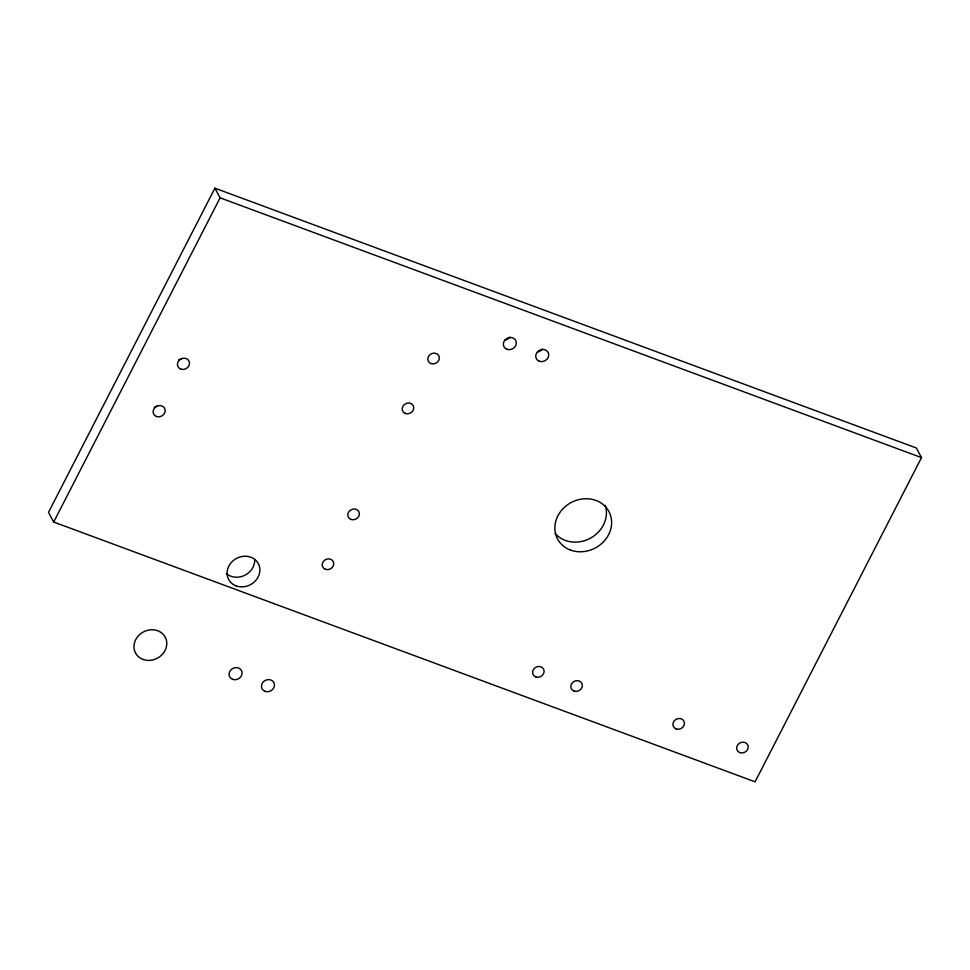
<?xml version="1.0" encoding="UTF-8"?>
<svg xmlns="http://www.w3.org/2000/svg" width="970" height="970" viewBox="0 0 970 970"><rect width="100%" height="100%" fill="white"/><g stroke="black" fill="none" stroke-linecap="round" stroke-linejoin="round"><path stroke-width="1.45" d="M214.916 188.18L48.5 512.378L53.689 522.03L755.084 781.82L921.5 457.622L916.31 447.97L214.916 188.18L220.105 197.831L921.5 457.622M53.689 522.03L220.105 197.831M605.256 505.431A29.124 25.741 -28.3 0 1 590.766 537.974A29.124 25.741 -28.3 0 1 555.24 533.524M254.673 559.435A16.829 14.877 -28.3 0 1 244.779 575.283A16.829 14.877 -28.3 0 1 226.337 573.5M157.285 405.945A6.22 5.493 -28.3 0 1 154.303 407.145M181.608 358.56A6.22 5.493 -28.3 0 1 178.625 359.773M509.893 337.039A6.693 5.905 -28.3 0 1 505.03 339.949M542.279 349.042A6.693 5.905 -28.3 0 1 537.428 351.952M350.97 519.447A5.941 5.25 -28.3 0 0 359.361 513.506A5.941 5.25 -28.3 0 0 350.388 510.184A5.941 5.25 -28.3 0 0 350.97 519.447M430.983 363.58A5.941 5.25 -28.3 0 0 439.361 357.651A5.941 5.25 -28.3 0 0 430.401 354.329A5.941 5.25 -28.3 0 0 430.983 363.58M570.505 550.063A29.124 25.741 -28.3 0 0 611.585 520.987A29.124 25.741 -28.3 0 0 567.632 504.703A29.124 25.741 -28.3 0 0 570.505 550.063M236.122 585.88A16.829 14.877 -28.3 0 0 259.863 569.075A16.829 14.877 -28.3 0 0 234.461 559.678A16.829 14.877 -28.3 0 0 236.122 585.88M143.002 659.418A16.829 14.877 -28.3 0 0 166.743 642.613A16.829 14.877 -28.3 0 0 141.341 633.204A16.829 14.877 -28.3 0 0 143.002 659.418M180.747 369.121A6.22 5.493 -28.3 0 0 189.526 362.913A6.22 5.493 -28.3 0 0 180.141 359.433A6.22 5.493 -28.3 0 0 180.747 369.121M739.843 752.623A5.941 5.25 -28.3 0 0 748.222 746.682A5.941 5.25 -28.3 0 0 739.249 743.36A5.941 5.25 -28.3 0 0 739.843 752.623M676.09 728.931A5.941 5.25 -28.3 0 0 684.468 722.989A5.941 5.25 -28.3 0 0 675.496 719.679A5.941 5.25 -28.3 0 0 676.09 728.931M506.922 349.285A6.693 5.905 -28.3 0 0 516.355 342.604A6.693 5.905 -28.3 0 0 506.267 338.87A6.693 5.905 -28.3 0 0 506.922 349.285M539.32 361.276A6.693 5.905 -28.3 0 0 548.753 354.608A6.693 5.905 -28.3 0 0 538.653 350.861A6.693 5.905 -28.3 0 0 539.32 361.276M232.63 679.364A6.693 5.905 -28.3 0 0 242.063 672.683A6.693 5.905 -28.3 0 0 231.975 668.948A6.693 5.905 -28.3 0 0 232.63 679.364M265.028 691.367A6.693 5.905 -28.3 0 0 274.462 684.687A6.693 5.905 -28.3 0 0 264.361 680.952A6.693 5.905 -28.3 0 0 265.028 691.367M156.425 416.506A6.22 5.493 -28.3 0 0 165.203 410.286A6.22 5.493 -28.3 0 0 155.818 406.818A6.22 5.493 -28.3 0 0 156.425 416.506M325.374 569.317A5.941 5.25 -28.3 0 0 333.753 563.388A5.941 5.25 -28.3 0 0 324.792 560.066A5.941 5.25 -28.3 0 0 325.374 569.317M405.375 413.462A5.941 5.25 -28.3 0 0 413.766 407.521A5.941 5.25 -28.3 0 0 404.793 404.199A5.941 5.25 -28.3 0 0 405.375 413.462M535.743 676.914A5.941 5.25 -28.3 0 0 544.121 670.985A5.941 5.25 -28.3 0 0 535.161 667.663A5.941 5.25 -28.3 0 0 535.743 676.914M573.997 691.089A5.941 5.25 -28.3 0 0 582.376 685.159A5.941 5.25 -28.3 0 0 573.415 681.837A5.941 5.25 -28.3 0 0 573.997 691.089"/></g></svg>
